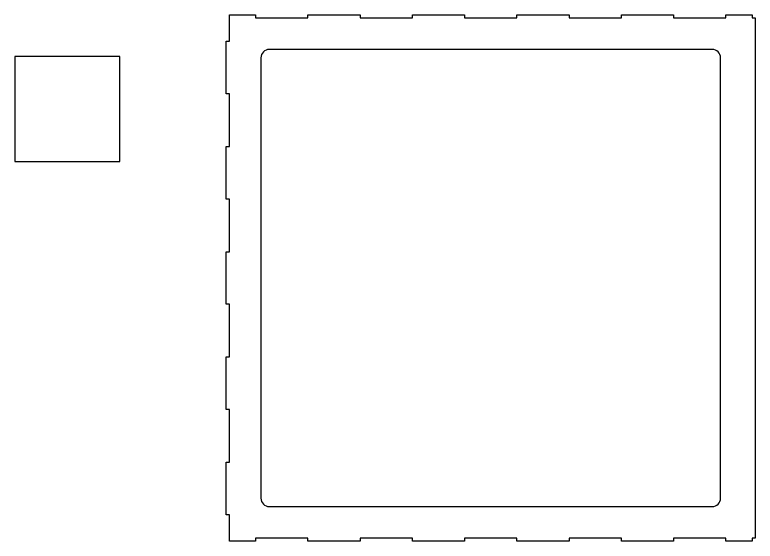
# Model space of a CAD drawing. Header units: millimetres. Extents: x -1160 to -143, y -819 to 758.
# Drawn here: x -849 to -143, y -819 to -317 of the extents above; entities that cross this region are included whole.
import ezdxf

# ---------------------------------------------------------------- set-up
doc = ezdxf.new("R2010")
doc.units = ezdxf.units.MM
doc.layers.add('Layer_1', color=7, linetype='Continuous')

msp = doc.modelspace()

# ---------------------------------------------------------------- linework, layer by layer
msp.add_lwpolyline([(-849, -457), (-749, -457), (-749, -357), (-849, -357)], close=True)
at = {"layer": 'Layer_1'}
for points, knots in [([(-146.4238, -816.1291), (-146.2738, -816.1291), (-143.5738, -816.1291), (-143.4238, -816.1291), (-143.4238, -791.3291), (-143.4238, -344.9291), (-143.4238, -320.1291), (-143.5738, -320.1291), (-146.2738, -320.1291), (-146.4238, -320.1291), (-146.4238, -319.9791), (-146.4238, -317.2791), (-146.4238, -317.1291), (-147.6688, -317.1291), (-170.0788, -317.1291), (-171.3238, -317.1291), (-171.3238, -317.2791), (-171.3238, -319.9791), (-171.3238, -320.1291), (-173.8138, -320.1291), (-218.6338, -320.1291), (-221.1238, -320.1291), (-221.1238, -319.9791), (-221.1238, -317.2791), (-221.1238, -317.1291), (-223.6138, -317.1291), (-268.4338, -317.1291), (-270.9238, -317.1291), (-270.9238, -317.2791), (-270.9238, -319.9791), (-270.9238, -320.1291), (-273.4138, -320.1291), (-318.2338, -320.1291), (-320.7238, -320.1291), (-320.7238, -319.9791), (-320.7238, -317.2791), (-320.7238, -317.1291), (-323.2138, -317.1291), (-368.0338, -317.1291), (-370.5238, -317.1291), (-370.5238, -317.2791), (-370.5238, -319.9791), (-370.5238, -320.1291), (-373.0138, -320.1291), (-417.8338, -320.1291), (-420.3238, -320.1291), (-420.3238, -319.9791), (-420.3238, -317.2791), (-420.3238, -317.1291), (-422.8138, -317.1291), (-467.6338, -317.1291), (-470.1238, -317.1291), (-470.1238, -317.2791), (-470.1238, -319.9791), (-470.1238, -320.1291), (-472.6138, -320.1291), (-517.4338, -320.1291), (-519.9238, -320.1291), (-519.9238, -319.9791), (-519.9238, -317.2791), (-519.9238, -317.1291), (-522.4138, -317.1291), (-567.2338, -317.1291), (-569.7238, -317.1291), (-569.7238, -317.2791), (-569.7238, -319.9791), (-569.7238, -320.1291), (-572.2138, -320.1291), (-617.0338, -320.1291), (-619.5238, -320.1291), (-619.5238, -319.9791), (-619.5238, -317.2791), (-619.5238, -317.1291), (-620.7688, -317.1291), (-643.1788, -317.1291), (-644.4238, -317.1291), (-644.4238, -317.2791), (-644.4238, -319.9791), (-644.4238, -320.1291), (-644.4238, -321.2341), (-644.4238, -341.1241), (-644.4238, -342.2291), (-644.5738, -342.2291), (-647.2738, -342.2291), (-647.4238, -342.2291), (-647.4238, -344.7391), (-647.4238, -389.9191), (-647.4238, -392.4291), (-647.2738, -392.4291), (-644.5738, -392.4291), (-644.4238, -392.4291), (-644.4238, -394.9391), (-644.4238, -440.1191), (-644.4238, -442.6291), (-644.5738, -442.6291), (-647.2738, -442.6291), (-647.4238, -442.6291), (-647.4238, -445.1391), (-647.4238, -490.3191), (-647.4238, -492.8291), (-647.2738, -492.8291), (-644.5738, -492.8291), (-644.4238, -492.8291), (-644.4238, -495.3391), (-644.4238, -540.5191), (-644.4238, -543.0291), (-644.5738, -543.0291), (-647.2738, -543.0291), (-647.4238, -543.0291), (-647.4238, -545.5391), (-647.4238, -590.7191), (-647.4238, -593.2291), (-647.2738, -593.2291), (-644.5738, -593.2291), (-644.4238, -593.2291), (-644.4238, -595.7391), (-644.4238, -640.9191), (-644.4238, -643.4291), (-644.5738, -643.4291), (-647.2738, -643.4291), (-647.4238, -643.4291), (-647.4238, -645.9391), (-647.4238, -691.1191), (-647.4238, -693.6291), (-647.2738, -693.6291), (-644.5738, -693.6291), (-644.4238, -693.6291), (-644.4238, -696.1391), (-644.4238, -741.3191), (-644.4238, -743.8291), (-644.5738, -743.8291), (-647.2738, -743.8291), (-647.4238, -743.8291), (-647.4238, -746.3391), (-647.4238, -791.5191), (-647.4238, -794.0291), (-647.2738, -794.0291), (-644.5738, -794.0291), (-644.4238, -794.0291), (-644.4238, -795.1341), (-644.4238, -815.0241), (-644.4238, -816.1291), (-644.4238, -816.2791), (-644.4238, -818.9791), (-644.4238, -819.1291), (-643.1788, -819.1291), (-620.7688, -819.1291), (-619.5238, -819.1291), (-619.5238, -818.9791), (-619.5238, -816.2791), (-619.5238, -816.1291), (-617.0338, -816.1291), (-572.2138, -816.1291), (-569.7238, -816.1291), (-569.7238, -816.2791), (-569.7238, -818.9791), (-569.7238, -819.1291), (-567.2338, -819.1291), (-522.4138, -819.1291), (-519.9238, -819.1291), (-519.9238, -818.9791), (-519.9238, -816.2791), (-519.9238, -816.1291), (-517.4338, -816.1291), (-472.6138, -816.1291), (-470.1238, -816.1291), (-470.1238, -816.2791), (-470.1238, -818.9791), (-470.1238, -819.1291), (-467.6338, -819.1291), (-422.8138, -819.1291), (-420.3238, -819.1291), (-420.3238, -818.9791), (-420.3238, -816.2791), (-420.3238, -816.1291), (-417.8338, -816.1291), (-373.0138, -816.1291), (-370.5238, -816.1291), (-370.5238, -816.2791), (-370.5238, -818.9791), (-370.5238, -819.1291), (-368.0338, -819.1291), (-323.2138, -819.1291), (-320.7238, -819.1291), (-320.7238, -818.9791), (-320.7238, -816.2791), (-320.7238, -816.1291), (-318.2338, -816.1291), (-273.4138, -816.1291), (-270.9238, -816.1291), (-270.9238, -816.2791), (-270.9238, -818.9791), (-270.9238, -819.1291), (-268.4338, -819.1291), (-223.6138, -819.1291), (-221.1238, -819.1291), (-221.1238, -818.9791), (-221.1238, -816.2791), (-221.1238, -816.1291), (-218.6338, -816.1291), (-173.8138, -816.1291), (-171.3238, -816.1291), (-171.3238, -816.2791), (-171.3238, -818.9791), (-171.3238, -819.1291), (-170.0788, -819.1291), (-147.6688, -819.1291), (-146.4238, -819.1291), (-146.4238, -818.9791), (-146.4238, -816.2791), (-146.4238, -816.1291)], [0, 0, 0, 0, 1, 1, 1, 2, 2, 2, 3, 3, 3, 4, 4, 4, 5, 5, 5, 6, 6, 6, 7, 7, 7, 8, 8, 8, 9, 9, 9, 10, 10, 10, 11, 11, 11, 12, 12, 12, 13, 13, 13, 14, 14, 14, 15, 15, 15, 16, 16, 16, 17, 17, 17, 18, 18, 18, 19, 19, 19, 20, 20, 20, 21, 21, 21, 22, 22, 22, 23, 23, 23, 24, 24, 24, 25, 25, 25, 26, 26, 26, 27, 27, 27, 28, 28, 28, 29, 29, 29, 30, 30, 30, 31, 31, 31, 32, 32, 32, 33, 33, 33, 34, 34, 34, 35, 35, 35, 36, 36, 36, 37, 37, 37, 38, 38, 38, 39, 39, 39, 40, 40, 40, 41, 41, 41, 42, 42, 42, 43, 43, 43, 44, 44, 44, 45, 45, 45, 46, 46, 46, 47, 47, 47, 48, 48, 48, 49, 49, 49, 50, 50, 50, 51, 51, 51, 52, 52, 52, 53, 53, 53, 54, 54, 54, 55, 55, 55, 56, 56, 56, 57, 57, 57, 58, 58, 58, 59, 59, 59, 60, 60, 60, 61, 61, 61, 62, 62, 62, 63, 63, 63, 64, 64, 64, 65, 65, 65, 66, 66, 66, 67, 67, 67, 68, 68, 68, 69, 69, 69, 70, 70, 70, 70]), ([(-606.4238, -350.1291), (-585.3238, -350.1291), (-205.5238, -350.1291), (-184.4238, -350.1291), (-180.0176, -350.1291), (-176.4238, -353.6741), (-176.4238, -358.0205), (-176.4238, -379.03136), (-176.4238, -757.22684), (-176.4238, -778.2377), (-176.4238, -782.5841), (-180.0176, -786.1291), (-184.4238, -786.1291), (-205.5238, -786.1291), (-585.3238, -786.1291), (-606.4238, -786.1291), (-610.83, -786.1291), (-614.4238, -782.5841), (-614.4238, -778.2377), (-614.4238, -757.22684), (-614.4238, -379.03136), (-614.4238, -358.0205), (-614.4238, -353.6741), (-610.83, -350.1291), (-606.4238, -350.1291)], [0, 0, 0, 0, 1, 1, 1, 2, 2, 2, 3, 3, 3, 4, 4, 4, 5, 5, 5, 6, 6, 6, 7, 7, 7, 8, 8, 8, 8])]:
    msp.add_open_spline(points, degree=3, knots=knots, dxfattribs=at)

doc.saveas('drawing.dxf')
